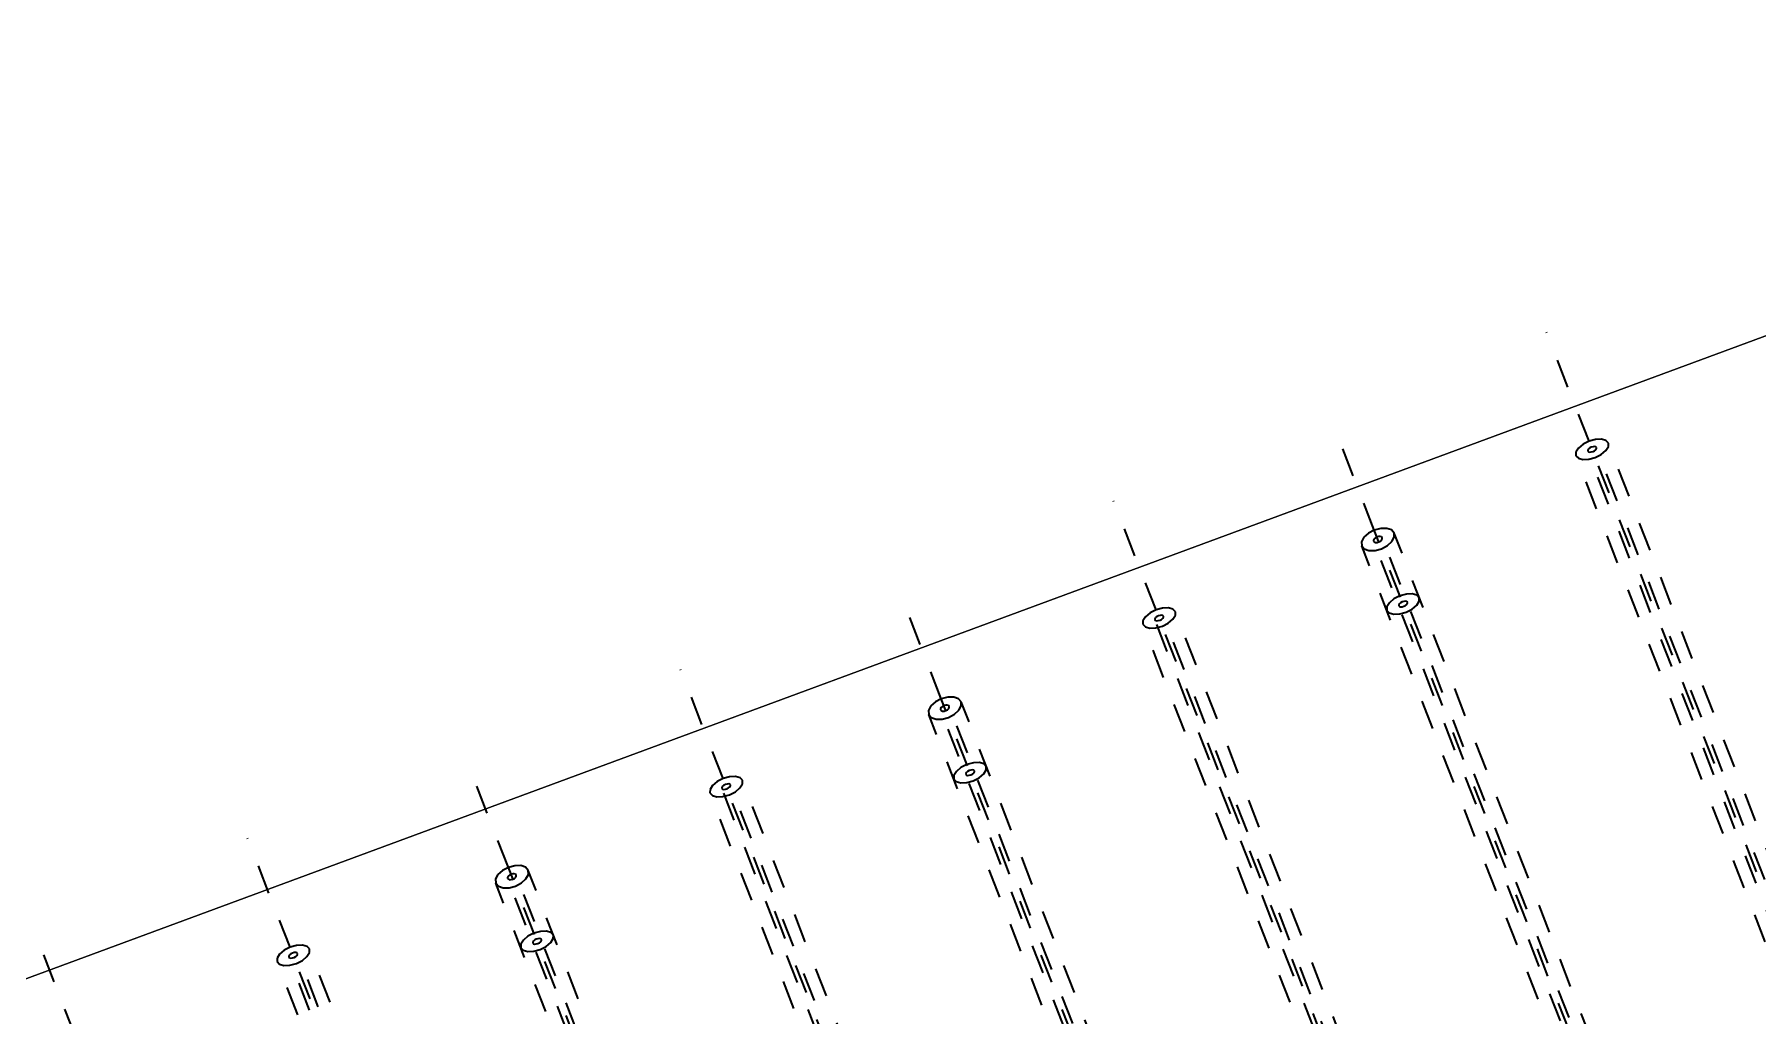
# Model space of a CAD drawing. Header units: metres. Extents: x 2688466 to 2688595, y 1221626 to 1221756.
# Drawn here: x 2688559.02 to 2688564.95, y 1221707.51 to 1221710.89 of the extents above; entities that cross this region are included whole.
import ezdxf

# ---------------------------------------------------------------- set-up
doc = ezdxf.new("R2010")
doc.units = ezdxf.units.M
doc.linetypes.add('AUSGEZOGEN', pattern=[0])
doc.linetypes.add('VERDECKT2_S2', pattern=[0.15, 0.1, -0.05])
doc.layers.add('Beton Ansicht', color=7, linetype='AUSGEZOGEN', lineweight=35)
doc.layers.add('Tiefbau Global', color=250, linetype='AUSGEZOGEN', lineweight=35)

msp = doc.modelspace()

# ---------------------------------------------------------------- linework, layer by layer
at = {"layer": 'Beton Ansicht', "linetype": 'VERDECKT2_S2', "lineweight": 35, "transparency": 33554687}
for p, q in [((2688564.3681, 1221709.4857), (2688564.2218, 1221709.8612)), ((2688563.6287, 1221709.1797), (2688563.4926, 1221709.5293)), ((2688564.3681, 1221709.4857), (2688564.3475, 1221709.4752)), ((2688564.3903, 1221709.4919), (2688564.3681, 1221709.4857)), ((2688566.3244, 1221704.4625), (2688564.3681, 1221709.4857)), ((2688564.4108, 1221709.4929), (2688564.3903, 1221709.4919)), ((2688564.4264, 1221709.4885), (2688564.4108, 1221709.4929)), ((2688564.4349, 1221709.4795), (2688564.4264, 1221709.4885)), ((2688564.3231, 1221709.4483), (2688564.323, 1221709.4359)), ((2688566.2088, 1221704.594), (2688564.323, 1221709.4359)), ((2688564.323, 1221709.4359), (2688564.3315, 1221709.4269)), ((2688564.3317, 1221709.4621), (2688564.3231, 1221709.4483)), ((2688564.3315, 1221709.4269), (2688564.3471, 1221709.4226)), ((2688564.3475, 1221709.4752), (2688564.3317, 1221709.4621)), ((2688564.3471, 1221709.4226), (2688564.3676, 1221709.4236)), ((2688564.3641, 1221709.4552), (2688564.364, 1221709.4519)), ((2688564.364, 1221709.4519), (2688564.3663, 1221709.4495)), ((2688566.2498, 1221704.61), (2688564.364, 1221709.4519)), ((2688564.3664, 1221709.4589), (2688564.3641, 1221709.4552)), ((2688564.3663, 1221709.4495), (2688564.3705, 1221709.4483)), ((2688564.3706, 1221709.4624), (2688564.3664, 1221709.4589)), ((2688564.3676, 1221709.4236), (2688564.3898, 1221709.4298)), ((2688564.3705, 1221709.4483), (2688564.3759, 1221709.4486)), ((2688564.376, 1221709.4652), (2688564.3706, 1221709.4624)), ((2688564.3759, 1221709.4486), (2688564.3819, 1221709.4503)), ((2688564.382, 1221709.4668), (2688564.376, 1221709.4652)), ((2688564.3819, 1221709.4503), (2688564.3873, 1221709.453)), ((2688564.3874, 1221709.4671), (2688564.382, 1221709.4668)), ((2688564.3873, 1221709.453), (2688564.3915, 1221709.4565)), ((2688564.3916, 1221709.4659), (2688564.3874, 1221709.4671)), ((2688564.3898, 1221709.4298), (2688564.4104, 1221709.4402)), ((2688564.3915, 1221709.4565), (2688564.3938, 1221709.4602)), ((2688564.3939, 1221709.4635), (2688564.3916, 1221709.4659)), ((2688564.3938, 1221709.4602), (2688564.3939, 1221709.4635)), ((2688566.2796, 1221704.6216), (2688564.3939, 1221709.4635)), ((2688564.4104, 1221709.4402), (2688564.4262, 1221709.4533)), ((2688564.4262, 1221709.4533), (2688564.4348, 1221709.4671)), ((2688564.4348, 1221709.4671), (2688564.4349, 1221709.4795)), ((2688566.3206, 1221704.6376), (2688564.4349, 1221709.4795)), ((2688563.6287, 1221709.1797), (2688563.5707, 1221709.3286)), ((2688562.8771, 1221708.905), (2688562.7309, 1221709.2806)), ((2688563.6511, 1221709.1856), (2688563.6287, 1221709.1797)), ((2688563.6719, 1221709.1857), (2688563.6511, 1221709.1856)), ((2688563.6881, 1221709.18), (2688563.6719, 1221709.1857)), ((2688563.5928, 1221709.1549), (2688563.5848, 1221709.1398)), ((2688563.5848, 1221709.1398), (2688563.5853, 1221709.1258)), ((2688565.3544, 1221704.5834), (2688563.5853, 1221709.1258)), ((2688563.5853, 1221709.1258), (2688563.5943, 1221709.1152)), ((2688563.6083, 1221709.1689), (2688563.5928, 1221709.1549)), ((2688563.6287, 1221709.1797), (2688563.6083, 1221709.1689)), ((2688563.6283, 1221709.1495), (2688563.6261, 1221709.1455)), ((2688563.6261, 1221709.1455), (2688563.6263, 1221709.1418)), ((2688563.6263, 1221709.1418), (2688563.6287, 1221709.139)), ((2688565.4307, 1221704.5085), (2688563.6263, 1221709.1418)), ((2688563.6324, 1221709.1533), (2688563.6283, 1221709.1495)), ((2688565.4605, 1221704.4762), (2688563.6287, 1221709.1797)), ((2688563.6287, 1221709.139), (2688563.633, 1221709.1374)), ((2688563.6379, 1221709.1562), (2688563.6324, 1221709.1533)), ((2688563.633, 1221709.1374), (2688563.6386, 1221709.1375)), ((2688563.6438, 1221709.1577), (2688563.6379, 1221709.1562)), ((2688563.6386, 1221709.1375), (2688563.6445, 1221709.139)), ((2688563.6494, 1221709.1578), (2688563.6438, 1221709.1577)), ((2688563.6445, 1221709.139), (2688563.65, 1221709.1419)), ((2688563.6537, 1221709.1562), (2688563.6494, 1221709.1578)), ((2688563.65, 1221709.1419), (2688563.6541, 1221709.1457)), ((2688563.6561, 1221709.1534), (2688563.6537, 1221709.1562)), ((2688563.6537, 1221709.1155), (2688563.6741, 1221709.1263)), ((2688563.6541, 1221709.1457), (2688563.6562, 1221709.1497)), ((2688563.6562, 1221709.1497), (2688563.6561, 1221709.1534)), ((2688565.4606, 1221704.5201), (2688563.6561, 1221709.1534)), ((2688563.6741, 1221709.1263), (2688563.6896, 1221709.1403)), ((2688563.6971, 1221709.1694), (2688563.6881, 1221709.18)), ((2688563.6896, 1221709.1403), (2688563.6976, 1221709.1554)), ((2688565.4662, 1221704.627), (2688563.6971, 1221709.1694)), ((2688563.6976, 1221709.1554), (2688563.6971, 1221709.1694)), ((2688563.5943, 1221709.1152), (2688563.6105, 1221709.1095)), ((2688563.6105, 1221709.1095), (2688563.6313, 1221709.1096)), ((2688563.6313, 1221709.1096), (2688563.6537, 1221709.1155)), ((2688562.1378, 1221708.599), (2688562.0016, 1221708.9486)), ((2688563.717, 1221708.9531), (2688563.6964, 1221708.9426)), ((2688563.7392, 1221708.9593), (2688563.717, 1221708.9531)), ((2688563.7597, 1221708.9603), (2688563.7392, 1221708.9593)), ((2688563.7753, 1221708.9559), (2688563.7597, 1221708.9603)), ((2688563.7838, 1221708.9469), (2688563.7753, 1221708.9559)), ((2688563.7837, 1221708.9345), (2688563.7838, 1221708.9469)), ((2688562.8566, 1221708.8946), (2688562.8408, 1221708.8814)), ((2688562.8771, 1221708.905), (2688562.8566, 1221708.8946)), ((2688562.8994, 1221708.9112), (2688562.8771, 1221708.905)), ((2688564.8335, 1221703.8818), (2688562.8771, 1221708.905)), ((2688562.8965, 1221708.8864), (2688562.891, 1221708.8862)), ((2688562.9007, 1221708.8853), (2688562.8965, 1221708.8864)), ((2688562.9199, 1221708.9122), (2688562.8994, 1221708.9112)), ((2688562.9355, 1221708.9079), (2688562.9199, 1221708.9122)), ((2688562.9353, 1221708.8727), (2688562.9438, 1221708.8865)), ((2688562.9439, 1221708.8988), (2688562.9355, 1221708.9079)), ((2688562.9438, 1221708.8865), (2688562.9439, 1221708.8988)), ((2688564.8296, 1221704.0569), (2688562.9439, 1221708.8988)), ((2688563.672, 1221708.9157), (2688563.6719, 1221708.9033)), ((2688563.6719, 1221708.9033), (2688563.6804, 1221708.8943)), ((2688563.6806, 1221708.9295), (2688563.672, 1221708.9157)), ((2688563.6804, 1221708.8943), (2688563.696, 1221708.89)), ((2688563.6964, 1221708.9426), (2688563.6806, 1221708.9295)), ((2688563.696, 1221708.89), (2688563.7165, 1221708.891)), ((2688563.713, 1221708.9226), (2688563.7129, 1221708.9193)), ((2688563.7129, 1221708.9193), (2688563.7152, 1221708.9169)), ((2688563.7152, 1221708.9263), (2688563.713, 1221708.9226)), ((2688563.7195, 1221708.9298), (2688563.7152, 1221708.9263)), ((2688563.7152, 1221708.9169), (2688563.7194, 1221708.9157)), ((2688563.7165, 1221708.891), (2688563.7387, 1221708.8972)), ((2688563.7194, 1221708.9157), (2688563.7248, 1221708.916)), ((2688563.7249, 1221708.9326), (2688563.7195, 1221708.9298)), ((2688563.7248, 1221708.916), (2688563.7307, 1221708.9177)), ((2688563.7309, 1221708.9342), (2688563.7249, 1221708.9326)), ((2688563.7307, 1221708.9177), (2688563.7362, 1221708.9205)), ((2688563.7363, 1221708.9345), (2688563.7309, 1221708.9342)), ((2688563.7362, 1221708.9205), (2688563.7404, 1221708.924)), ((2688563.7405, 1221708.9333), (2688563.7363, 1221708.9345)), ((2688563.7387, 1221708.8972), (2688563.7593, 1221708.9076)), ((2688563.7404, 1221708.924), (2688563.7427, 1221708.9276)), ((2688563.7428, 1221708.9309), (2688563.7405, 1221708.9333)), ((2688563.7427, 1221708.9276), (2688563.7428, 1221708.9309)), ((2688563.7593, 1221708.9076), (2688563.7751, 1221708.9207)), ((2688563.7751, 1221708.9207), (2688563.7837, 1221708.9345)), ((2688562.8322, 1221708.8676), (2688562.8321, 1221708.8553)), ((2688564.7178, 1221704.0134), (2688562.8321, 1221708.8553)), ((2688562.8321, 1221708.8553), (2688562.8405, 1221708.8463)), ((2688562.8408, 1221708.8814), (2688562.8322, 1221708.8676)), ((2688562.8405, 1221708.8463), (2688562.8562, 1221708.8419)), ((2688562.8562, 1221708.8419), (2688562.8767, 1221708.8429)), ((2688562.8754, 1221708.8782), (2688562.8731, 1221708.8746)), ((2688562.8731, 1221708.8746), (2688562.8731, 1221708.8713)), ((2688562.8731, 1221708.8713), (2688562.8754, 1221708.8688)), ((2688564.8028, 1221703.9164), (2688562.8731, 1221708.8713)), ((2688562.8796, 1221708.8817), (2688562.8754, 1221708.8782)), ((2688562.8754, 1221708.8688), (2688562.8795, 1221708.8677)), ((2688562.8767, 1221708.8429), (2688562.8989, 1221708.8491)), ((2688562.8795, 1221708.8677), (2688562.885, 1221708.868)), ((2688562.8851, 1221708.8845), (2688562.8796, 1221708.8817)), ((2688562.885, 1221708.868), (2688562.8909, 1221708.8696)), ((2688562.891, 1221708.8862), (2688562.8851, 1221708.8845)), ((2688562.8909, 1221708.8696), (2688562.8964, 1221708.8724)), ((2688562.8964, 1221708.8724), (2688562.9006, 1221708.8759)), ((2688562.8989, 1221708.8491), (2688562.9195, 1221708.8596)), ((2688562.9006, 1221708.8759), (2688562.9029, 1221708.8796)), ((2688562.9029, 1221708.8829), (2688562.9007, 1221708.8853)), ((2688562.9029, 1221708.8796), (2688562.9029, 1221708.8829)), ((2688564.7886, 1221704.041), (2688562.9029, 1221708.8829)), ((2688562.9195, 1221708.8596), (2688562.9353, 1221708.8727)), ((2688562.1378, 1221708.599), (2688562.0798, 1221708.748)), ((2688561.3862, 1221708.3244), (2688561.24, 1221708.6999)), ((2688562.1378, 1221708.599), (2688562.1173, 1221708.5882)), ((2688562.1601, 1221708.6049), (2688562.1378, 1221708.599)), ((2688563.9696, 1221703.8955), (2688562.1378, 1221708.599)), ((2688562.181, 1221708.605), (2688562.1601, 1221708.6049)), ((2688562.1971, 1221708.5993), (2688562.181, 1221708.605)), ((2688562.2062, 1221708.5887), (2688562.1971, 1221708.5993)), ((2688562.1019, 1221708.5742), (2688562.0938, 1221708.5591)), ((2688562.0938, 1221708.5591), (2688562.0944, 1221708.5452)), ((2688563.8634, 1221704.0028), (2688562.0944, 1221708.5452)), ((2688562.0944, 1221708.5452), (2688562.1034, 1221708.5346)), ((2688562.1173, 1221708.5882), (2688562.1019, 1221708.5742)), ((2688562.1034, 1221708.5346), (2688562.1196, 1221708.5289)), ((2688562.1374, 1221708.5689), (2688562.1352, 1221708.5649)), ((2688562.1352, 1221708.5649), (2688562.1354, 1221708.5611)), ((2688562.1354, 1221708.5611), (2688562.1378, 1221708.5583)), ((2688563.9398, 1221703.9279), (2688562.1354, 1221708.5611)), ((2688562.1415, 1221708.5726), (2688562.1374, 1221708.5689)), ((2688562.1378, 1221708.5583), (2688562.1421, 1221708.5568)), ((2688562.1404, 1221708.529), (2688562.1628, 1221708.5349)), ((2688562.1469, 1221708.5755), (2688562.1415, 1221708.5726)), ((2688562.1421, 1221708.5568), (2688562.1476, 1221708.5568)), ((2688562.1529, 1221708.5771), (2688562.1469, 1221708.5755)), ((2688562.1476, 1221708.5568), (2688562.1536, 1221708.5584)), ((2688562.1585, 1221708.5771), (2688562.1529, 1221708.5771)), ((2688562.1536, 1221708.5584), (2688562.1591, 1221708.5613)), ((2688562.1628, 1221708.5756), (2688562.1585, 1221708.5771)), ((2688562.1591, 1221708.5613), (2688562.1632, 1221708.565)), ((2688562.1652, 1221708.5728), (2688562.1628, 1221708.5756)), ((2688562.1628, 1221708.5349), (2688562.1832, 1221708.5457)), ((2688562.1632, 1221708.565), (2688562.1653, 1221708.569)), ((2688562.1653, 1221708.569), (2688562.1652, 1221708.5728)), ((2688563.9696, 1221703.9395), (2688562.1652, 1221708.5728)), ((2688562.1832, 1221708.5457), (2688562.1986, 1221708.5597)), ((2688562.1986, 1221708.5597), (2688562.2067, 1221708.5748)), ((2688563.9753, 1221704.0463), (2688562.2062, 1221708.5887)), ((2688562.2067, 1221708.5748), (2688562.2062, 1221708.5887)), ((2688562.1196, 1221708.5289), (2688562.1404, 1221708.529)), ((2688560.6469, 1221708.0184), (2688560.5107, 1221708.368)), ((2688562.2055, 1221708.362), (2688562.1897, 1221708.3488)), ((2688562.226, 1221708.3724), (2688562.2055, 1221708.362)), ((2688562.2483, 1221708.3786), (2688562.226, 1221708.3724)), ((2688562.2399, 1221708.3536), (2688562.234, 1221708.3519)), ((2688562.2454, 1221708.3538), (2688562.2399, 1221708.3536)), ((2688562.2496, 1221708.3527), (2688562.2454, 1221708.3538)), ((2688562.2688, 1221708.3796), (2688562.2483, 1221708.3786)), ((2688562.2518, 1221708.3503), (2688562.2496, 1221708.3527)), ((2688562.2844, 1221708.3753), (2688562.2688, 1221708.3796)), ((2688562.2842, 1221708.3401), (2688562.2927, 1221708.3539)), ((2688562.2928, 1221708.3662), (2688562.2844, 1221708.3753)), ((2688562.2927, 1221708.3539), (2688562.2928, 1221708.3662)), ((2688561.3499, 1221708.3008), (2688561.3413, 1221708.287)), ((2688561.3657, 1221708.3139), (2688561.3499, 1221708.3008)), ((2688561.3862, 1221708.3244), (2688561.3657, 1221708.3139)), ((2688561.3845, 1221708.2976), (2688561.3822, 1221708.2939)), ((2688561.3822, 1221708.2939), (2688561.3822, 1221708.2906)), ((2688561.3887, 1221708.3011), (2688561.3845, 1221708.2976)), ((2688561.4084, 1221708.3306), (2688561.3862, 1221708.3244)), ((2688563.3425, 1221703.3012), (2688561.3862, 1221708.3244)), ((2688561.3942, 1221708.3039), (2688561.3887, 1221708.3011)), ((2688561.4001, 1221708.3055), (2688561.3942, 1221708.3039)), ((2688561.4056, 1221708.3058), (2688561.4001, 1221708.3055)), ((2688561.4055, 1221708.2918), (2688561.4097, 1221708.2953)), ((2688561.4098, 1221708.3046), (2688561.4056, 1221708.3058)), ((2688561.4289, 1221708.3316), (2688561.4084, 1221708.3306)), ((2688561.4097, 1221708.2953), (2688561.412, 1221708.2989)), ((2688561.412, 1221708.3022), (2688561.4098, 1221708.3046)), ((2688561.412, 1221708.2989), (2688561.412, 1221708.3022)), ((2688563.2977, 1221703.4603), (2688561.412, 1221708.3022)), ((2688561.4446, 1221708.3272), (2688561.4289, 1221708.3316)), ((2688561.4443, 1221708.292), (2688561.4529, 1221708.3058)), ((2688561.453, 1221708.3182), (2688561.4446, 1221708.3272)), ((2688561.4529, 1221708.3058), (2688561.453, 1221708.3182)), ((2688563.3387, 1221703.4763), (2688561.453, 1221708.3182)), ((2688562.1811, 1221708.335), (2688562.181, 1221708.3227)), ((2688562.181, 1221708.3227), (2688562.1894, 1221708.3137)), ((2688562.1897, 1221708.3488), (2688562.1811, 1221708.335)), ((2688562.1894, 1221708.3137), (2688562.2051, 1221708.3093)), ((2688562.2051, 1221708.3093), (2688562.2256, 1221708.3103)), ((2688562.2243, 1221708.3456), (2688562.222, 1221708.342)), ((2688562.222, 1221708.342), (2688562.222, 1221708.3387)), ((2688562.222, 1221708.3387), (2688562.2243, 1221708.3362)), ((2688562.2285, 1221708.3491), (2688562.2243, 1221708.3456)), ((2688562.2243, 1221708.3362), (2688562.2284, 1221708.3351)), ((2688562.2256, 1221708.3103), (2688562.2478, 1221708.3165)), ((2688562.2284, 1221708.3351), (2688562.2339, 1221708.3354)), ((2688562.234, 1221708.3519), (2688562.2285, 1221708.3491)), ((2688562.2339, 1221708.3354), (2688562.2398, 1221708.337)), ((2688562.2398, 1221708.337), (2688562.2453, 1221708.3398)), ((2688562.2453, 1221708.3398), (2688562.2495, 1221708.3433)), ((2688562.2478, 1221708.3165), (2688562.2684, 1221708.327)), ((2688562.2495, 1221708.3433), (2688562.2518, 1221708.347)), ((2688562.2518, 1221708.347), (2688562.2518, 1221708.3503)), ((2688562.2684, 1221708.327), (2688562.2842, 1221708.3401)), ((2688561.3413, 1221708.287), (2688561.3412, 1221708.2746)), ((2688563.2269, 1221703.4327), (2688561.3412, 1221708.2746)), ((2688561.3412, 1221708.2746), (2688561.3496, 1221708.2656)), ((2688561.3496, 1221708.2656), (2688561.3653, 1221708.2613)), ((2688561.3653, 1221708.2613), (2688561.3858, 1221708.2623)), ((2688561.3822, 1221708.2906), (2688561.3844, 1221708.2882)), ((2688563.3119, 1221703.3357), (2688561.3822, 1221708.2906)), ((2688561.3844, 1221708.2882), (2688561.3886, 1221708.287)), ((2688561.3858, 1221708.2623), (2688561.408, 1221708.2685)), ((2688561.3886, 1221708.287), (2688561.3941, 1221708.2873)), ((2688561.3941, 1221708.2873), (2688561.4, 1221708.289)), ((2688561.4, 1221708.289), (2688561.4055, 1221708.2918)), ((2688561.408, 1221708.2685), (2688561.4286, 1221708.2789)), ((2688561.4286, 1221708.2789), (2688561.4443, 1221708.292)), ((2688559.8953, 1221707.7437), (2688559.749, 1221708.1193)), ((2688560.6469, 1221708.0184), (2688560.5889, 1221708.1673)), ((2688560.6264, 1221708.0076), (2688560.611, 1221707.9936)), ((2688560.6469, 1221708.0184), (2688560.6264, 1221708.0076)), ((2688560.6692, 1221708.0243), (2688560.6469, 1221708.0184)), ((2688562.4787, 1221703.3149), (2688560.6469, 1221708.0184)), ((2688560.662, 1221707.9964), (2688560.656, 1221707.9949)), ((2688560.6675, 1221707.9965), (2688560.662, 1221707.9964)), ((2688560.6719, 1221707.9949), (2688560.6675, 1221707.9965)), ((2688560.6901, 1221708.0244), (2688560.6692, 1221708.0243)), ((2688560.7062, 1221708.0187), (2688560.6901, 1221708.0244)), ((2688560.7153, 1221708.0081), (2688560.7062, 1221708.0187)), ((2688562.4843, 1221703.4657), (2688560.7153, 1221708.0081)), ((2688560.7158, 1221707.9941), (2688560.7153, 1221708.0081)), ((2688560.611, 1221707.9936), (2688560.6029, 1221707.9785)), ((2688560.6029, 1221707.9785), (2688560.6034, 1221707.9645)), ((2688562.3725, 1221703.4221), (2688560.6034, 1221707.9645)), ((2688560.6034, 1221707.9645), (2688560.6125, 1221707.9539)), ((2688560.6125, 1221707.9539), (2688560.6286, 1221707.9482)), ((2688560.6286, 1221707.9482), (2688560.6495, 1221707.9483)), ((2688560.6465, 1221707.9882), (2688560.6443, 1221707.9842)), ((2688560.6443, 1221707.9842), (2688560.6444, 1221707.9805)), ((2688560.6444, 1221707.9805), (2688560.6469, 1221707.9777)), ((2688562.4489, 1221703.3472), (2688560.6444, 1221707.9805)), ((2688560.6506, 1221707.992), (2688560.6465, 1221707.9882)), ((2688560.6469, 1221707.9777), (2688560.6512, 1221707.9761)), ((2688560.6495, 1221707.9483), (2688560.6718, 1221707.9542)), ((2688560.656, 1221707.9949), (2688560.6506, 1221707.992)), ((2688560.6512, 1221707.9761), (2688560.6567, 1221707.9762)), ((2688560.6567, 1221707.9762), (2688560.6627, 1221707.9777)), ((2688560.6627, 1221707.9777), (2688560.6681, 1221707.9806)), ((2688560.6681, 1221707.9806), (2688560.6722, 1221707.9844)), ((2688560.6718, 1221707.9542), (2688560.6923, 1221707.965)), ((2688560.6743, 1221707.9921), (2688560.6719, 1221707.9949)), ((2688560.6722, 1221707.9844), (2688560.6744, 1221707.9884)), ((2688560.6744, 1221707.9884), (2688560.6743, 1221707.9921)), ((2688562.4787, 1221703.3588), (2688560.6743, 1221707.9921)), ((2688560.6923, 1221707.965), (2688560.7077, 1221707.979)), ((2688560.7077, 1221707.979), (2688560.7158, 1221707.9941)), ((2688559.1559, 1221707.4377), (2688559.0198, 1221707.7873)), ((2688560.6988, 1221707.7682), (2688560.6902, 1221707.7544)), ((2688560.7145, 1221707.7813), (2688560.6988, 1221707.7682)), ((2688560.7351, 1221707.7918), (2688560.7145, 1221707.7813)), ((2688560.7334, 1221707.765), (2688560.7311, 1221707.7613)), ((2688560.7311, 1221707.7613), (2688560.7311, 1221707.758)), ((2688560.7376, 1221707.7685), (2688560.7334, 1221707.765)), ((2688560.7573, 1221707.798), (2688560.7351, 1221707.7918)), ((2688560.7431, 1221707.7713), (2688560.7376, 1221707.7685)), ((2688560.749, 1221707.7729), (2688560.7431, 1221707.7713)), ((2688560.7489, 1221707.7564), (2688560.7544, 1221707.7592)), ((2688560.7545, 1221707.7732), (2688560.749, 1221707.7729)), ((2688560.7544, 1221707.7592), (2688560.7586, 1221707.7627)), ((2688560.7587, 1221707.772), (2688560.7545, 1221707.7732)), ((2688560.7778, 1221707.799), (2688560.7573, 1221707.798)), ((2688560.7586, 1221707.7627), (2688560.7609, 1221707.7663)), ((2688560.7609, 1221707.7696), (2688560.7587, 1221707.772)), ((2688560.7609, 1221707.7663), (2688560.7609, 1221707.7696)), ((2688560.7775, 1221707.7463), (2688560.7932, 1221707.7594)), ((2688560.7935, 1221707.7946), (2688560.7778, 1221707.799)), ((2688560.7932, 1221707.7594), (2688560.8018, 1221707.7732)), ((2688560.8019, 1221707.7856), (2688560.7935, 1221707.7946)), ((2688560.8018, 1221707.7732), (2688560.8019, 1221707.7856)), ((2688559.8504, 1221707.7063), (2688559.8503, 1221707.694)), ((2688559.859, 1221707.7201), (2688559.8504, 1221707.7063)), ((2688559.8747, 1221707.7333), (2688559.859, 1221707.7201)), ((2688559.8953, 1221707.7437), (2688559.8747, 1221707.7333)), ((2688559.8936, 1221707.7169), (2688559.8913, 1221707.7133)), ((2688559.8913, 1221707.7133), (2688559.8913, 1221707.71)), ((2688559.8913, 1221707.71), (2688559.8935, 1221707.7076)), ((2688561.777, 1221702.8681), (2688559.8913, 1221707.71)), ((2688559.8935, 1221707.7076), (2688559.8977, 1221707.7064)), ((2688559.8978, 1221707.7204), (2688559.8936, 1221707.7169)), ((2688559.9175, 1221707.7499), (2688559.8953, 1221707.7437)), ((2688561.8516, 1221702.7205), (2688559.8953, 1221707.7437)), ((2688559.8977, 1221707.7064), (2688559.9032, 1221707.7067)), ((2688559.9033, 1221707.7232), (2688559.8978, 1221707.7204)), ((2688559.9032, 1221707.7067), (2688559.9091, 1221707.7083)), ((2688559.9092, 1221707.7249), (2688559.9033, 1221707.7232)), ((2688559.9091, 1221707.7083), (2688559.9146, 1221707.7111)), ((2688559.9147, 1221707.7251), (2688559.9092, 1221707.7249)), ((2688559.9146, 1221707.7111), (2688559.9188, 1221707.7146)), ((2688559.9188, 1221707.724), (2688559.9147, 1221707.7251)), ((2688559.938, 1221707.7509), (2688559.9175, 1221707.7499)), ((2688559.9211, 1221707.7216), (2688559.9188, 1221707.724)), ((2688559.9188, 1221707.7146), (2688559.9211, 1221707.7183)), ((2688559.9211, 1221707.7183), (2688559.9211, 1221707.7216)), ((2688561.8068, 1221702.8797), (2688559.9211, 1221707.7216)), ((2688559.9376, 1221707.6983), (2688559.9534, 1221707.7114)), ((2688559.9537, 1221707.7466), (2688559.938, 1221707.7509)), ((2688559.9534, 1221707.7114), (2688559.962, 1221707.7252)), ((2688559.9621, 1221707.7375), (2688559.9537, 1221707.7466)), ((2688559.962, 1221707.7252), (2688559.9621, 1221707.7375)), ((2688561.8478, 1221702.8956), (2688559.9621, 1221707.7375)), ((2688560.6902, 1221707.7544), (2688560.6901, 1221707.742)), ((2688560.6901, 1221707.742), (2688560.6985, 1221707.733)), ((2688560.6985, 1221707.733), (2688560.7142, 1221707.7287)), ((2688560.7142, 1221707.7287), (2688560.7347, 1221707.7297)), ((2688560.7311, 1221707.758), (2688560.7333, 1221707.7556)), ((2688560.7333, 1221707.7556), (2688560.7375, 1221707.7544)), ((2688560.7347, 1221707.7297), (2688560.7569, 1221707.7359)), ((2688560.7375, 1221707.7544), (2688560.743, 1221707.7547)), ((2688560.743, 1221707.7547), (2688560.7489, 1221707.7564)), ((2688560.7569, 1221707.7359), (2688560.7775, 1221707.7463)), ((2688561.736, 1221702.8521), (2688559.8503, 1221707.694)), ((2688559.8503, 1221707.694), (2688559.8587, 1221707.685)), ((2688559.8587, 1221707.685), (2688559.8743, 1221707.6806)), ((2688559.8743, 1221707.6806), (2688559.8948, 1221707.6816)), ((2688559.8948, 1221707.6816), (2688559.9171, 1221707.6878)), ((2688559.9171, 1221707.6878), (2688559.9376, 1221707.6983)), ((2688559.1559, 1221707.4377), (2688559.0979, 1221707.5867))]:
    msp.add_line(p, q, dxfattribs=at)
at = {"layer": 'Tiefbau Global', "color": 1, "lineweight": 25, "transparency": 33554687}
msp.add_lwpolyline([(2688539.383, 1221700.392), (2688539.383, 1221700.392), (2688567.785, 1221710.886), (2688567.785, 1221710.886)], close=True, dxfattribs=at)

doc.saveas('drawing.dxf')
